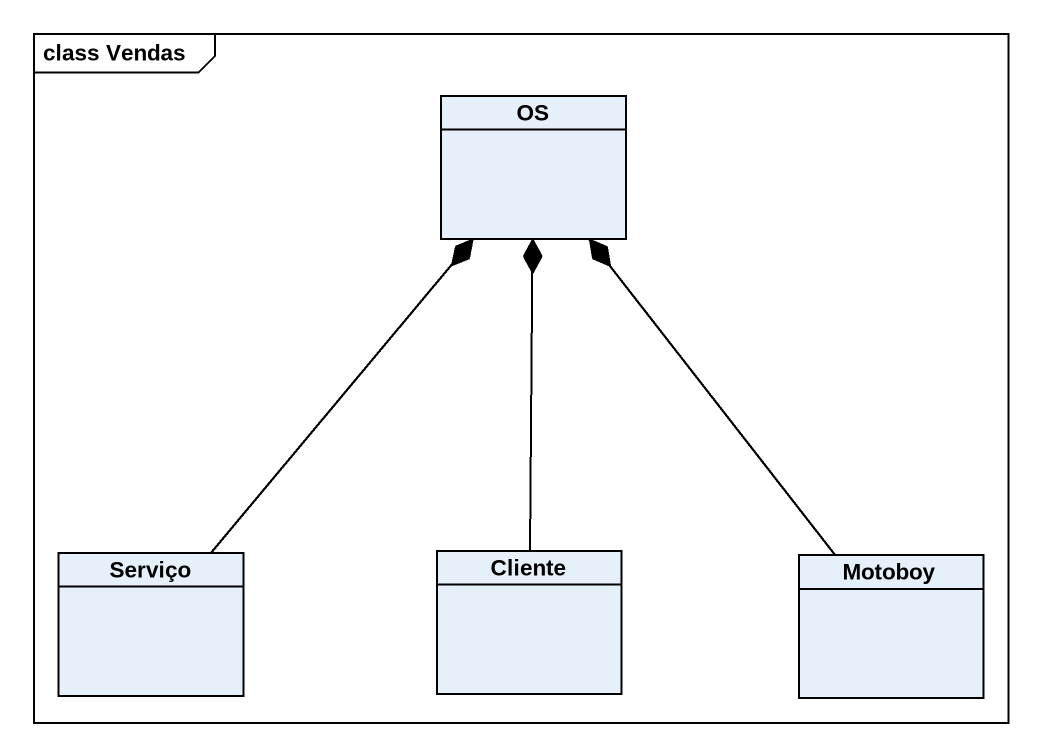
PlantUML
@startuml
mainframe class Vendas
hide circle
hide empty members
class OS
class Serviço
class Cliente
class Motoboy
Serviço -up-* OS
Cliente -up-* OS
Motoboy -up-* OS
@enduml
